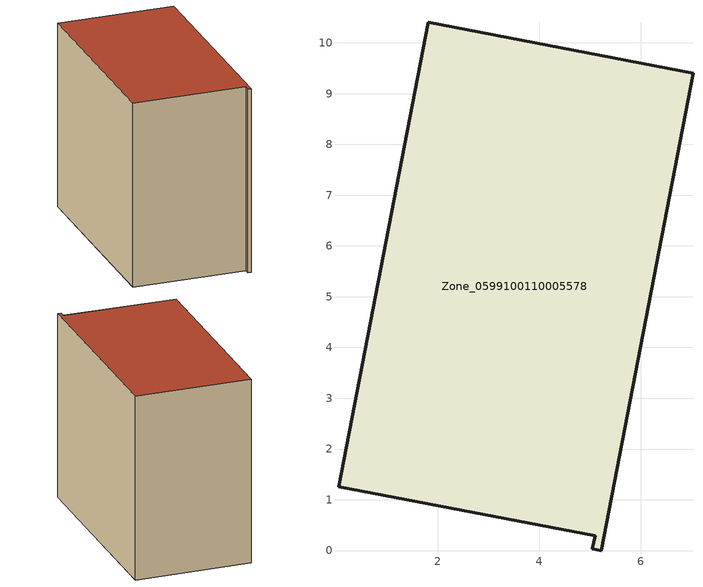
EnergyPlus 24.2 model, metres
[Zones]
Zone_0599100110005578
 floor ground (C_G): 5.05,0.03 5.1,0.29 0.05,1.26 1.81,10.4 7.03,9.4 5.22,0 z0
 wall outside (C_F): 7.03,9.4 1.81,10.4 0.05,1.26 5.1,0.29 5.05,0.03 5.22,0 7.03,9.4 z0:8.57
 roof outside (C_R): 5.1,0.29 5.05,0.03 5.22,0 7.03,9.4 1.81,10.4 0.05,1.26 z8.57
[BUILDING]
Pand.0599100110005578: North Axis=0; Terrain=City; Loads Convergence Tolerance Value=0.04; Temperature Convergence Tolerance Value=0.4; Solar Distribution=FullExterior; Maximum Number of Warmup Days=25; Minimum Number of Warmup Days=1
[Site:Location]
Rotterdam.The.Hague.AP_ZH_NLD Design_Conditions: Latitude=51.96; Longitude=4.45; Time Zone=1; Elevation=-4.5
[SITE:GROUNDTEMPERATURE:BUILDINGSURFACE]
18, 18, 18, 18, 18, 18, 18, 18, 18, 18, 18, 18
[MATERIAL] Thermal Absorptance=0.9; Solar Absorptance=0.7; Visible Absorptance=0.7
Name | Roughness | Thickness | Conductivity | Density | Specific Heat
G.TC.2015-2018 | MediumSmooth | 0.15 | 0.0428571 | 540 | 1210
F.TC.2015-2018 | Rough | 0.3 | 0.0666667 | 1920 | 840
R.TC.2015-2018 | MediumRough | 0.2 | 0.0333333 | 1500 | 1000
[CONSTRUCTION]
C_G: G.TC.2015-2018
C_F: F.TC.2015-2018
C_R: R.TC.2015-2018
[ZONE]
Zone_0599100110005578: Type=1; Multiplier=1; Ceiling Height=Autocalculate; Volume=Autocalculate; Floor Area=autocalculate; Part of Total Floor Area=Yes
[ZONEINFILTRATION:DESIGNFLOWRATE]
Infil_Zone_0599100110005578: Zone or ZoneList or Space or SpaceList=Zone_0599100110005578; Schedule=AlwaysOn; Design Flow Rate Calculation Method=Flow/Area; Flow Rate per Floor Area=0.0015; Constant Term Coefficient=1; Temperature Term Coefficient=0; Velocity Term Coefficient=0; Velocity Squared Term Coefficient=0
[HVACTEMPLATE:ZONE:IDEALLOADSAIRSYSTEM]
Zone_0599100110005578: Maximum Heating Supply Air Temperature=50; Minimum Cooling Supply Air Temperature=13; Maximum Heating Supply Air Humidity Ratio=0.0156; Minimum Cooling Supply Air Humidity Ratio=0.0077; Heating Limit=NoLimit; Cooling Limit=NoLimit; Dehumidification Control Type=ConstantSensibleHeatRatio; Cooling Sensible Heat Ratio=0.7; Dehumidification Setpoint=60; Humidification Control Type=None; Humidification Setpoint=30; Outdoor Air Method=None; Outdoor Air Flow Rate per Person=0.00944; Outdoor Air Flow Rate per Zone Floor Area=0; Outdoor Air Flow Rate per Zone=0; Demand Controlled Ventilation Type=None; Outdoor Air Economizer Type=NoEconomizer; Heat Recovery Type=None; Sensible Heat Recovery Effectiveness=0.7; Latent Heat Recovery Effectiveness=0.65
[ZONECONTROL:THERMOSTAT]
ThermostatControl_Zone_0599100110005578: Zone or ZoneList=Zone_0599100110005578; Control Type Schedule=DualSetpointControlType; Control 1=Thermostat_Zone_0599100110005578; Temperature Difference Between Cutout And Setpoint=0
[THERMOSTATSETPOINT:DUALSETPOINT]
Thermostat_Zone_0599100110005578: Heating Setpoint Temperature Schedule=HeatingSetpoint_Zone_0599100110005578; Cooling Setpoint Temperature Schedule=CoolingSetpoint_Zone_0599100110005578
[SCHEDULE:COMPACT]
HeatingSetpoint_Zone_0599100110005578: Through: 12/31, For: AllDays, Until: 24:00, 21
CoolingSetpoint_Zone_0599100110005578: Through: 12/31, For: AllDays, Until: 24:00, 24
DualSetpointControlType: Through: 12/31, For: AllDays, Until: 24:00, 4
AlwaysOn: Through: 12/31, For: AllDays, Until: 24:00, 1
